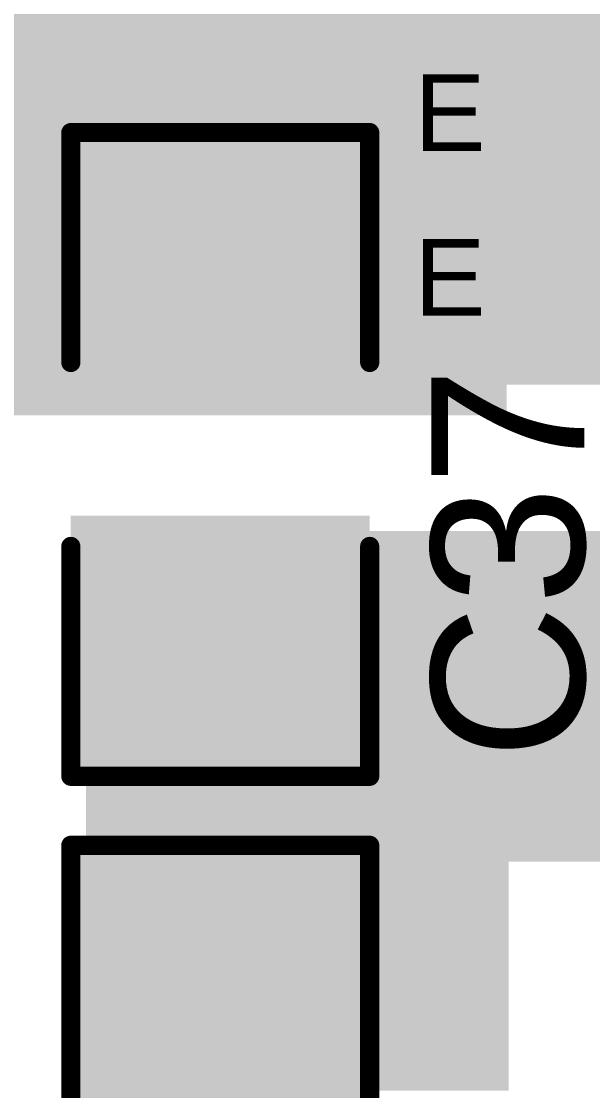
# Model space of a CAD drawing. Header units: inches. Extents: x 68 to 568, y 3 to 460.
# Drawn here: x 219.24 to 223.02, y 172.23 to 179.32 of the extents above; entities that cross this region are included whole.
import ezdxf

# ---------------------------------------------------------------- set-up
doc = ezdxf.new("R2010")
doc.units = ezdxf.units.IN
for name, color, linetype in [('Bottom Layer', 5, 'Continuous'), ('Bottom Solder', 6, 'Continuous'), ('Drill Drawing', 1, 'Continuous'), ('Layer 1', 16, 'Continuous'), ('Layer 2', 76, 'Continuous'), ('Top Layer', 1, 'Continuous'), ('Top Overlay', 2, 'Continuous'), ('Top Paste', 8, 'Continuous'), ('Top Solder', 216, 'Continuous'), ('Via Holes', 16, 'Continuous')]:
    doc.layers.add(name, color=color, linetype=linetype)
doc.styles.add('Arial', font='', dxfattribs={"height": 0.2})
doc.styles.get('Arial').set_extended_font_data('Arial')

# ---------------------------------------------------------------- blocks, each defined once
blk = doc.blocks.new('C___1206_400')
at = {"layer": 'Top Layer'}
for points in [[(-2.032, 0.889), (-0.508, 0.889), (-0.508, -0.889), (-2.032, -0.889)], [(0.508, 0.889), (2.032, 0.889), (2.032, -0.889), (0.508, -0.889)]]:
    blk.add_hatch(color=1, dxfattribs=at).paths.add_polyline_path(points)
at = {"layer": 'Top Paste'}
for points in [[(-2.032, 0.889), (-0.508, 0.889), (-0.508, -0.889), (-2.032, -0.889)], [(0.508, 0.889), (2.032, 0.889), (2.032, -0.889), (0.508, -0.889)]]:
    blk.add_hatch(color=8, dxfattribs=at).paths.add_polyline_path(points)
at = {"layer": 'Top Solder'}
for points in [[(-2.1336, 0.9906), (-0.4064, 0.9906), (-0.4064, -0.9906), (-2.1336, -0.9906)], [(0.4064, 0.9906), (2.1336, 0.9906), (2.1336, -0.9906), (0.4064, -0.9906)]]:
    blk.add_hatch(color=216, dxfattribs=at).paths.add_polyline_path(points)
at = {"layer": 'Top Overlay'}
for points in [[(-2.1336, 0.9906, 0.127, 0.127, 0), (-0.6096, 0.9906, 0.127, 0.127, 0)], [(-2.1336, 0.9906, 0.127, 0.127, 0), (-2.1336, -0.9906, 0.127, 0.127, 0)], [(0.6096, 0.9906, 0.127, 0.127, 0), (2.1336, 0.9906, 0.127, 0.127, 0)], [(2.1336, 0.9906, 0.127, 0.127, 0), (2.1336, -0.9906, 0.127, 0.127, 0)], [(-2.1336, -0.9906, 0.127, 0.127, 0), (-0.6096, -0.9906, 0.127, 0.127, 0)], [(0.6096, -0.9906, 0.127, 0.127, 0), (2.1336, -0.9906, 0.127, 0.127, 0)]]:
    blk.add_lwpolyline(points, format="xyseb", dxfattribs=at)
for points in [[(-2.16535, 0.9906, 0.0635, 0.0635, 1), (-2.10185, 0.9906, 0.0635, 0.0635, 1)], [(-2.16535, 0.9906, 0.0635, 0.0635, 1), (-2.10185, 0.9906, 0.0635, 0.0635, 1)], [(-0.64135, 0.9906, 0.0635, 0.0635, 1), (-0.57785, 0.9906, 0.0635, 0.0635, 1)], [(0.57785, 0.9906, 0.0635, 0.0635, 1), (0.64135, 0.9906, 0.0635, 0.0635, 1)], [(2.10185, 0.9906, 0.0635, 0.0635, 1), (2.16535, 0.9906, 0.0635, 0.0635, 1)], [(2.10185, 0.9906, 0.0635, 0.0635, 1), (2.16535, 0.9906, 0.0635, 0.0635, 1)], [(-2.16535, -0.9906, 0.0635, 0.0635, 1), (-2.10185, -0.9906, 0.0635, 0.0635, 1)], [(-2.16535, -0.9906, 0.0635, 0.0635, 1), (-2.10185, -0.9906, 0.0635, 0.0635, 1)], [(-0.64135, -0.9906, 0.0635, 0.0635, 1), (-0.57785, -0.9906, 0.0635, 0.0635, 1)], [(0.57785, -0.9906, 0.0635, 0.0635, 1), (0.64135, -0.9906, 0.0635, 0.0635, 1)], [(2.10185, -0.9906, 0.0635, 0.0635, 1), (2.16535, -0.9906, 0.0635, 0.0635, 1)], [(2.10185, -0.9906, 0.0635, 0.0635, 1), (2.16535, -0.9906, 0.0635, 0.0635, 1)]]:
    blk.add_lwpolyline(points, format="xyseb", close=True, dxfattribs=at)
blk = doc.blocks.new('R___1206_427')
at = {"layer": 'Top Layer'}
for points in [[(-2.032, 0.889), (-0.508, 0.889), (-0.508, -0.889), (-2.032, -0.889)], [(0.508, 0.889), (2.032, 0.889), (2.032, -0.889), (0.508, -0.889)]]:
    blk.add_hatch(color=1, dxfattribs=at).paths.add_polyline_path(points)
at = {"layer": 'Top Paste'}
for points in [[(-2.032, 0.889), (-0.508, 0.889), (-0.508, -0.889), (-2.032, -0.889)], [(0.508, 0.889), (2.032, 0.889), (2.032, -0.889), (0.508, -0.889)]]:
    blk.add_hatch(color=8, dxfattribs=at).paths.add_polyline_path(points)
at = {"layer": 'Top Solder'}
for points in [[(-2.1336, 0.9906), (-0.4064, 0.9906), (-0.4064, -0.9906), (-2.1336, -0.9906)], [(0.4064, 0.9906), (2.1336, 0.9906), (2.1336, -0.9906), (0.4064, -0.9906)]]:
    blk.add_hatch(color=216, dxfattribs=at).paths.add_polyline_path(points)
at = {"layer": 'Top Overlay'}
for points in [[(-2.1336, -0.9906, 0.127, 0.127, 0), (-2.1336, 0.9906, 0.127, 0.127, 0)], [(2.1336, 0.9906, 0.127, 0.127, 0), (-2.1336, 0.9906, 0.127, 0.127, 0)], [(2.1336, -0.9906, 0.127, 0.127, 0), (2.1336, 0.9906, 0.127, 0.127, 0)], [(2.1336, -0.9906, 0.127, 0.127, 0), (-2.1336, -0.9906, 0.127, 0.127, 0)]]:
    blk.add_lwpolyline(points, format="xyseb", dxfattribs=at)
for points in [[(-2.16535, 0.9906, 0.0635, 0.0635, 1), (-2.10185, 0.9906, 0.0635, 0.0635, 1)], [(-2.16535, 0.9906, 0.0635, 0.0635, 1), (-2.10185, 0.9906, 0.0635, 0.0635, 1)], [(2.10185, 0.9906, 0.0635, 0.0635, 1), (2.16535, 0.9906, 0.0635, 0.0635, 1)], [(2.10185, 0.9906, 0.0635, 0.0635, 1), (2.16535, 0.9906, 0.0635, 0.0635, 1)], [(-2.16535, -0.9906, 0.0635, 0.0635, 1), (-2.10185, -0.9906, 0.0635, 0.0635, 1)], [(-2.16535, -0.9906, 0.0635, 0.0635, 1), (-2.10185, -0.9906, 0.0635, 0.0635, 1)], [(2.10185, -0.9906, 0.0635, 0.0635, 1), (2.16535, -0.9906, 0.0635, 0.0635, 1)], [(2.10185, -0.9906, 0.0635, 0.0635, 1), (2.16535, -0.9906, 0.0635, 0.0635, 1)]]:
    blk.add_lwpolyline(points, format="xyseb", close=True, dxfattribs=at)

msp = doc.modelspace()

# ---------------------------------------------------------------- hatches: boundary and pattern name
at = {"layer": 'Bottom Layer'}
h = msp.add_hatch(color=5, dxfattribs=at)
h.paths.add_polyline_path([(234.823, 229.1079), (271.399, 229.1079), (294.727, 229.1079), (294.727, 229.1072), (297.079, 229.1072), (300.7106, 225.4757), (300.7106, 212.4963), (297.3578, 209.1435), (272.4404, 209.1435), (241.6048, 209.1435), (241.6048, 198.9073), (234.1091, 198.9073), (234.1091, 204.6477), (228.346, 204.6477), (228.346, 192.5954), (223.1644, 187.4138), (223.1644, 176.9109), (214.7062, 176.9109), (214.7062, 205.7908), (214.7062, 233.9847), (214.7062, 238.201), (234.823, 238.2011)])
h.paths.add_polyline_path([(222.651, 234.7725), (222.157, 234.7725), (221.6724, 234.6761), (221.216, 234.487), (220.8052, 234.2125), (220.4559, 233.8632), (220.1814, 233.4524), (219.9924, 232.996), (219.896, 232.5115), (219.896, 232.0174), (219.9924, 231.5329), (220.1814, 231.0765), (220.4559, 230.6657), (220.8052, 230.3164), (221.216, 230.0419), (221.6724, 229.8528), (222.157, 229.7565), (222.651, 229.7565), (223.1356, 229.8528), (223.592, 230.0419), (224.0028, 230.3164), (224.3521, 230.6657), (224.6266, 231.0765), (224.8156, 231.5329), (224.912, 232.0174), (224.912, 232.5115), (224.8156, 232.996), (224.6266, 233.4524), (224.3521, 233.8632), (224.0028, 234.2125), (223.592, 234.487), (223.1356, 234.6761)], flags=0)
h.paths.add_polyline_path([(288.0255, 220.3455), (287.545, 220.2928), (287.084, 220.1475), (286.6602, 219.915), (286.2898, 219.6043), (285.9873, 219.2273), (285.7641, 218.7985), (285.6288, 218.3344), (285.5867, 217.8528), (285.6393, 217.3723), (285.7847, 216.9113), (286.0172, 216.4875), (286.3279, 216.1172), (286.7049, 215.8146), (287.1337, 215.5914), (287.5977, 215.4562), (288.0793, 215.414), (288.5598, 215.4666), (289.0208, 215.612), (289.4446, 215.8445), (289.815, 216.1552), (290.1175, 216.5322), (290.3407, 216.961), (290.476, 217.4251), (290.5181, 217.9066), (290.4655, 218.3872), (290.3201, 218.8482), (290.0876, 219.272), (289.7769, 219.6423), (289.3999, 219.9449), (288.9711, 220.1681), (288.5071, 220.3033)], flags=0)
h.paths.add_polyline_path([(222.651, 208.1279), (222.1569, 208.1279), (221.6724, 208.0315), (221.216, 207.8424), (220.8052, 207.5679), (220.4559, 207.2186), (220.1814, 206.8078), (219.9923, 206.3514), (219.896, 205.8669), (219.896, 205.3728), (219.9923, 204.8883), (220.1814, 204.4319), (220.4559, 204.0211), (220.8052, 203.6718), (221.216, 203.3973), (221.6724, 203.2082), (222.1569, 203.1119), (222.651, 203.1119), (223.1355, 203.2082), (223.5919, 203.3973), (224.0027, 203.6718), (224.352, 204.0211), (224.6265, 204.4319), (224.8156, 204.8883), (224.9119, 205.3728), (224.9119, 205.8669), (224.8156, 206.3514), (224.6265, 206.8078), (224.352, 207.2186), (224.0027, 207.5679), (223.5919, 207.8424), (223.1355, 208.0315)], flags=0)
h.paths.add_polyline_path([(237.9472, 203.1843), (237.617, 203.1843), (237.2981, 203.0989), (237.0121, 202.9338), (236.7787, 202.7003), (236.6136, 202.4144), (236.5281, 202.0954), (236.5281, 201.7652), (236.6136, 201.4463), (236.7787, 201.1604), (237.0121, 200.9269), (237.2981, 200.7618), (237.617, 200.6763), (237.9472, 200.6763), (238.2661, 200.7618), (238.5521, 200.9269), (238.7856, 201.1604), (238.9507, 201.4463), (239.0361, 201.7652), (239.0361, 202.0954), (238.9507, 202.4144), (238.7856, 202.7003), (238.5521, 202.9338), (238.2661, 203.0989)], flags=0)
h = msp.add_hatch(color=5, dxfattribs=at)
edge = h.paths.add_edge_path()
edge.add_arc((222.0601, 178.7651), 0.3, 0, 360)
h = msp.add_hatch(color=5, dxfattribs=at)
edge = h.paths.add_edge_path()
edge.add_arc((222.0601, 177.6729), 0.3, 0, 360)
at = {"layer": 'Bottom Solder'}
h = msp.add_hatch(color=6, dxfattribs=at)
edge = h.paths.add_edge_path()
edge.add_arc((222.0601, 178.7651), 0.4016, 0, 360)
h = msp.add_hatch(color=6, dxfattribs=at)
edge = h.paths.add_edge_path()
edge.add_arc((222.0601, 177.6729), 0.4016, 0, 360)
at = {"layer": 'Layer 1'}
h = msp.add_hatch(color=16, dxfattribs=at)
edge = h.paths.add_edge_path()
edge.add_arc((222.0601, 178.7651), 0.3, 0, 360)
h = msp.add_hatch(color=16, dxfattribs=at)
edge = h.paths.add_edge_path()
edge.add_arc((222.0601, 177.6729), 0.3, 0, 360)
at = {"layer": 'Layer 2'}
h = msp.add_hatch(color=76, dxfattribs=at)
edge = h.paths.add_edge_path()
edge.add_arc((222.0601, 178.7651), 0.3, 0, 360)
h = msp.add_hatch(color=76, dxfattribs=at)
edge = h.paths.add_edge_path()
edge.add_arc((222.0601, 177.6729), 0.3, 0, 360)
at = {"layer": 'Top Layer'}
for points in [[(216.1794, 176.7077), (222.4532, 176.7077), (222.4532, 179.2852), (216.1794, 179.2852)], [(222.4665, 175.9402), (219.6659, 175.9402), (219.6659, 172.2318), (222.4665, 172.2318)], [(219.6659, 173.7479), (227.5485, 173.7479), (227.5485, 175.9402), (219.6659, 175.9402)]]:
    msp.add_hatch(color=1, dxfattribs=at).paths.add_polyline_path(points)
h = msp.add_hatch(color=1, dxfattribs=at)
edge = h.paths.add_edge_path()
edge.add_arc((222.0601, 178.7651), 0.3, 0, 360)
h = msp.add_hatch(color=1, dxfattribs=at)
edge = h.paths.add_edge_path()
edge.add_arc((222.0601, 177.6729), 0.3, 0, 360)
at = {"layer": 'Top Solder'}
h = msp.add_hatch(color=216, dxfattribs=at)
edge = h.paths.add_edge_path()
edge.add_arc((222.0601, 178.7651), 0.4016, 0, 360)
h = msp.add_hatch(color=216, dxfattribs=at)
edge = h.paths.add_edge_path()
edge.add_arc((222.0601, 177.6729), 0.4016, 0, 360)
at = {"layer": 'Via Holes'}
h = msp.add_hatch(color=7, dxfattribs=at)
edge = h.paths.add_edge_path()
edge.add_arc((222.0601, 178.7651), 0.15, 0, 360)
h = msp.add_hatch(color=7, dxfattribs=at)
edge = h.paths.add_edge_path()
edge.add_arc((222.0601, 177.6729), 0.15, 0, 360)

# ---------------------------------------------------------------- block references
for name, p, rotation in [('C___1206_400', (220.5549, 176.4482), 90), ('R___1206_427', (220.5549, 171.7238), 270)]:
    msp.add_blockref(name, p, dxfattribs=dict(rotation=rotation))

# ---------------------------------------------------------------- texts
at = {"layer": 'Drill Drawing', "style": 'Arial'}
for p in [(221.84, 178.4603), (221.84, 177.3681)]:
    msp.add_text('E', height=0.508, dxfattribs=at).set_placement(p)
at = {"layer": 'Top Overlay', "style": 'Arial'}
msp.add_text('C37', height=1.016, rotation=90, dxfattribs=at).set_placement((222.9691, 174.4253))

doc.saveas('drawing.dxf')
